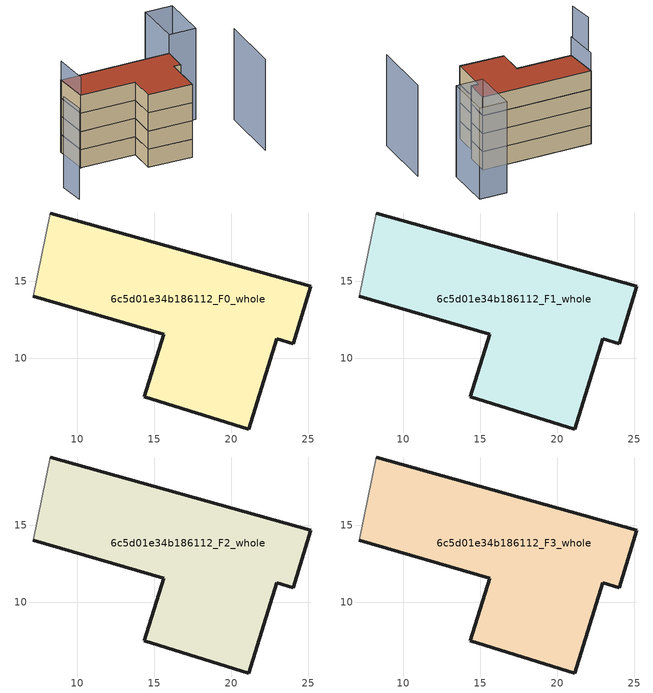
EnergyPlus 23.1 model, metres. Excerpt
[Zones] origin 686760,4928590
6c5d01e34b186112_F0_whole
 floor ground (EU_floor_Construction): 21.14,5.4 22.95,11.26 24.02,10.93 25.16,14.66 8.23,19.43 7.13,14.03 15.61,11.57 14.35,7.49 z0
 wall outside (EU_wall_Construction): 8.23,19.43 25.16,14.66 24.02,10.93 22.95,11.26 21.14,5.4 14.35,7.49 15.61,11.57 7.13,14.03 z0:3
 wall adiabatic (EU_wall_Construction): 7.13,14.03 8.23,19.43 z0:3
6c5d01e34b186112_F1_whole
 floor to 6c5d01e34b186112_F0_whole (EU_floor_Construction): 21.14,5.4 22.95,11.26 24.02,10.93 25.16,14.66 8.23,19.43 7.13,14.03 15.61,11.57 14.35,7.49 z3
 wall outside (EU_wall_Construction): 8.23,19.43 25.16,14.66 24.02,10.93 22.95,11.26 21.14,5.4 14.35,7.49 15.61,11.57 7.13,14.03 z3:6
 wall adiabatic (EU_wall_Construction): 7.13,14.03 8.23,19.43 z3:6
6c5d01e34b186112_F2_whole
 floor to 6c5d01e34b186112_F1_whole (EU_floor_Construction): 21.14,5.4 22.95,11.26 24.02,10.93 25.16,14.66 8.23,19.43 7.13,14.03 15.61,11.57 14.35,7.49 z6
 wall outside (EU_wall_Construction): 8.23,19.43 25.16,14.66 24.02,10.93 22.95,11.26 21.14,5.4 14.35,7.49 15.61,11.57 7.13,14.03 z6:9
 wall adiabatic (EU_wall_Construction): 7.13,14.03 8.23,19.43 z6:9
6c5d01e34b186112_F3_whole
 floor to 6c5d01e34b186112_F2_whole (EU_floor_Construction): 21.14,5.4 22.95,11.26 24.02,10.93 25.16,14.66 8.23,19.43 7.13,14.03 15.61,11.57 14.35,7.49 z9
 wall outside (EU_wall_Construction): 8.23,19.43 25.16,14.66 24.02,10.93 22.95,11.26 21.14,5.4 14.35,7.49 15.61,11.57 7.13,14.03 z9:12
 wall adiabatic (EU_wall_Construction): 7.13,14.03 8.23,19.43 z9:12
 roof outside (EU_roof_Construction): 25.16,14.66 24.02,10.93 22.95,11.26 21.14,5.4 14.35,7.49 15.61,11.57 7.13,14.03 8.23,19.43 z12
shading: 30.29,-0.22 33.41,9.62 / 1.24,11.34 0.53,7.3 / 8.25,19.44 7.12,14 / 31.44,20.77 29.3,13.45 / 29.3,13.45 25.16,14.66 / 25.16,14.66 27.29,21.98 / 27.29,21.98 31.44,20.77 z0:15
[Building]
EU S2 Campaign: North Axis=0; Terrain=City; Solar Distribution=FullExterior
[Site:Location]
Bologna: Latitude=44.5; Longitude=11.25; Time Zone=1; Elevation=37
[SizingPeriod:WeatherFileDays]
AnnualSizingPeriod: Begin Month=1; Begin Day of Month=1; End Month=12; End Day of Month=31; Day of Week for Start Day=Monday; Use Weather File Daylight Saving Period=No; Use Weather File Rain and Snow Indicators=No
[MATERIAL]
EU_InternalMass_Material: Roughness=MediumRough; Thickness=0.1; Conductivity=1; Density=1800; Specific Heat=900; Thermal Absorptance=0.9; Solar Absorptance=0.7; Visible Absorptance=0.7
[MATERIAL:NOMASS] Roughness=MediumRough; Thermal Absorptance=0.9; Solar Absorptance=0.7; Visible Absorptance=0.7
Name | Thermal Resistance
EU_wall_NoMass | 0.781309
EU_roof_NoMass | 0.418499
EU_floor_NoMass | 0.563442
[CONSTRUCTION]
EU_wall_Construction: EU_wall_NoMass
EU_roof_Construction: EU_roof_NoMass
EU_floor_Construction: EU_floor_NoMass
EU_InternalMass_Construction: EU_InternalMass_Material
[ZONE] Type=1; Multiplier=1; Ceiling Height=autocalculate; Floor Area=autocalculate; Part of Total Floor Area=Yes
Name | Volume
6c5d01e34b186112_F0_whole | 375.423
6c5d01e34b186112_F1_whole; 6c5d01e34b186112_F2_whole; 6c5d01e34b186112_F3_whole | 375.425
[INTERNALMASS] Construction=EU_InternalMass_Construction; Surface Area=125.142
Name | Zone or ZoneList
6c5d01e34b186112_F0_whole_EU_InternalMass | 6c5d01e34b186112_F0_whole
6c5d01e34b186112_F1_whole_EU_InternalMass | 6c5d01e34b186112_F1_whole
6c5d01e34b186112_F2_whole_EU_InternalMass | 6c5d01e34b186112_F2_whole
6c5d01e34b186112_F3_whole_EU_InternalMass | 6c5d01e34b186112_F3_whole
[OTHEREQUIPMENT] Fuel Type=Electricity; Design Level Calculation Method=Watts/Area; Power per Zone Floor Area=1; Fraction Latent=0; Fraction Radiant=0; Fraction Lost=0; Carbon Dioxide Generation Rate=0; EndUse Subcategory=EU_Step8_InternalGains
Name | Zone or ZoneList or Space or SpaceList | Schedule
EU_Step8_InternalGain_6c5d01e34b186112_F0_whole_f000 | 6c5d01e34b186112_F0_whole | EU_Step8_GainSchedule_6c5d01e34b186112_F0_whole_f000
EU_Step8_InternalGain_6c5d01e34b186112_F1_whole_f000 | 6c5d01e34b186112_F1_whole | EU_Step8_GainSchedule_6c5d01e34b186112_F1_whole_f000
EU_Step8_InternalGain_6c5d01e34b186112_F2_whole_f000 | 6c5d01e34b186112_F2_whole | EU_Step8_GainSchedule_6c5d01e34b186112_F2_whole_f000
EU_Step8_InternalGain_6c5d01e34b186112_F3_whole_f000 | 6c5d01e34b186112_F3_whole | EU_Step8_GainSchedule_6c5d01e34b186112_F3_whole_f000
[ZONEVENTILATION:DESIGNFLOWRATE] Schedule=EU_AlwaysOn; Design Flow Rate Calculation Method=AirChanges/Hour; Air Changes per Hour=0.692607; Ventilation Type=Natural; Fan Pressure Rise=0; Fan Total Efficiency=1; Constant Term Coefficient=1; Temperature Term Coefficient=0; Velocity Term Coefficient=0; Velocity Squared Term Coefficient=0; Minimum Indoor Temperature=-100; Maximum Indoor Temperature=100; Delta Temperature=-100; Minimum Outdoor Temperature=-100; Maximum Outdoor Temperature=100; Maximum Wind Speed=40
Name | Zone or ZoneList or Space or SpaceList
EU_ConstantAir_6c5d01e34b186112_F0_whole | 6c5d01e34b186112_F0_whole
EU_ConstantAir_6c5d01e34b186112_F1_whole | 6c5d01e34b186112_F1_whole
EU_ConstantAir_6c5d01e34b186112_F2_whole | 6c5d01e34b186112_F2_whole
EU_ConstantAir_6c5d01e34b186112_F3_whole | 6c5d01e34b186112_F3_whole
[HVACTEMPLATE:THERMOSTAT] Constant Heating Setpoint=20; Constant Cooling Setpoint=50
EU_HeatOnly_6c5d01e34b186112_F0_whole; EU_HeatOnly_6c5d01e34b186112_F1_whole; EU_HeatOnly_6c5d01e34b186112_F2_whole; EU_HeatOnly_6c5d01e34b186112_F3_whole
[HVACTEMPLATE:ZONE:IDEALLOADSAIRSYSTEM] System Availability Schedule=EU_AlwaysOn; Maximum Heating Supply Air Temperature=50; Minimum Cooling Supply Air Temperature=13; Maximum Heating Supply Air Humidity Ratio=0.0156; Minimum Cooling Supply Air Humidity Ratio=0.0077; Heating Limit=NoLimit; Cooling Limit=NoLimit; Heating Availability Schedule=EU_AlwaysOn; Cooling Availability Schedule=EU_CoolingOff; Dehumidification Control Type=ConstantSensibleHeatRatio; Cooling Sensible Heat Ratio=0.7; Dehumidification Setpoint=60; Humidification Control Type=None; Humidification Setpoint=30; Outdoor Air Method=None; Outdoor Air Flow Rate per Person=0.00944; Outdoor Air Flow Rate per Zone Floor Area=0; Outdoor Air Flow Rate per Zone=0; Demand Controlled Ventilation Type=None; Outdoor Air Economizer Type=NoEconomizer; Heat Recovery Type=None; Sensible Heat Recovery Effectiveness=0.7; Latent Heat Recovery Effectiveness=0.65
Name | Template Thermostat
6c5d01e34b186112_F0_whole | EU_HeatOnly_6c5d01e34b186112_F0_whole
6c5d01e34b186112_F1_whole | EU_HeatOnly_6c5d01e34b186112_F1_whole
6c5d01e34b186112_F2_whole | EU_HeatOnly_6c5d01e34b186112_F2_whole
6c5d01e34b186112_F3_whole | EU_HeatOnly_6c5d01e34b186112_F3_whole
[SIZING:ZONE] Zone Cooling Design Supply Air Temperature Input Method=SupplyAirTemperature; Zone Cooling Design Supply Air Temperature=13; Zone Heating Design Supply Air Temperature Input Method=SupplyAirTemperature; Zone Heating Design Supply Air Temperature=50; Zone Cooling Design Supply Air Humidity Ratio=0.008; Zone Heating Design Supply Air Humidity Ratio=0.008; Cooling Design Air Flow Method=DesignDay; Cooling Design Air Flow Rate=0; Cooling Minimum Air Flow per Zone Floor Area=0.000762; Cooling Minimum Air Flow=0; Cooling Minimum Air Flow Fraction=0.2; Heating Design Air Flow Method=DesignDay; Heating Design Air Flow Rate=0; Heating Maximum Air Flow per Zone Floor Area=0.002032; Heating Maximum Air Flow=0.141576; Heating Maximum Air Flow Fraction=0.3; Account for Dedicated Outdoor Air System=No; Dedicated Outdoor Air System Control Strategy=NeutralSupplyAir; Dedicated Outdoor Air Low Setpoint Temperature for Design=autosize; Dedicated Outdoor Air High Setpoint Temperature for Design=autosize; Zone Load Sizing Method=Sensible Load Only No Latent Load; Zone Latent Cooling Design Supply Air Humidity Ratio Input Method=HumidityRatioDifference; Zone Cooling Design Supply Air Humidity Ratio Difference=0.005; Zone Latent Heating Design Supply Air Humidity Ratio Input Method=HumidityRatioDifference; Zone Humidification Design Supply Air Humidity Ratio Difference=0.005
6c5d01e34b186112_F0_whole; 6c5d01e34b186112_F1_whole; 6c5d01e34b186112_F2_whole; 6c5d01e34b186112_F3_whole
[SCHEDULE:CONSTANT]
Name | Hourly Value
EU_AlwaysOn | 1
EU_CoolingOff | 0
[SCHEDULE:FILE] Column Number=1; Rows to Skip at Top=0; Number of Hours of Data=8760; Column Separator=Comma; Interpolate to Timestep=No; Minutes per Item=60; Adjust Schedule for Daylight Savings=Yes
Name | File
EU_Step8_GainSchedule_6c5d01e34b186112_F0_whole_f000 | ../../schedules/6c5d01e34b186112/6c5d01e34b186112_F0_whole_f000_gain.csv
EU_Step8_GainSchedule_6c5d01e34b186112_F1_whole_f000 | ../../schedules/6c5d01e34b186112/6c5d01e34b186112_F1_whole_f000_gain.csv
EU_Step8_GainSchedule_6c5d01e34b186112_F2_whole_f000 | ../../schedules/6c5d01e34b186112/6c5d01e34b186112_F2_whole_f000_gain.csv
EU_Step8_GainSchedule_6c5d01e34b186112_F3_whole_f000 | ../../schedules/6c5d01e34b186112/6c5d01e34b186112_F3_whole_f000_gain.csv
